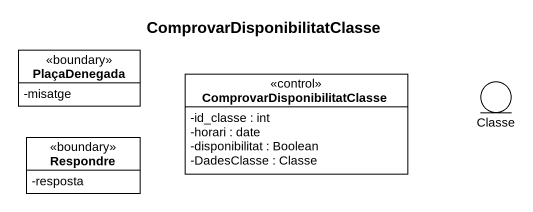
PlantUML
@startuml
title ComprovarDisponibilitatClasse
allowmixing
hide circle
hide empty members
skinparam classAttributeIconSize 0
class PlaçaDenegada <<boundary>> {
  -misatge
}
class "ComprovarDisponibilitatClasse" as ComprovarDisponibilitatClass <<control>> {
  -id_classe : int
  -horari : date
  -disponibilitat : Boolean
  -DadesClasse : Classe
}
entity Classe
class Respondre <<boundary>> {
  -resposta
}
@enduml
